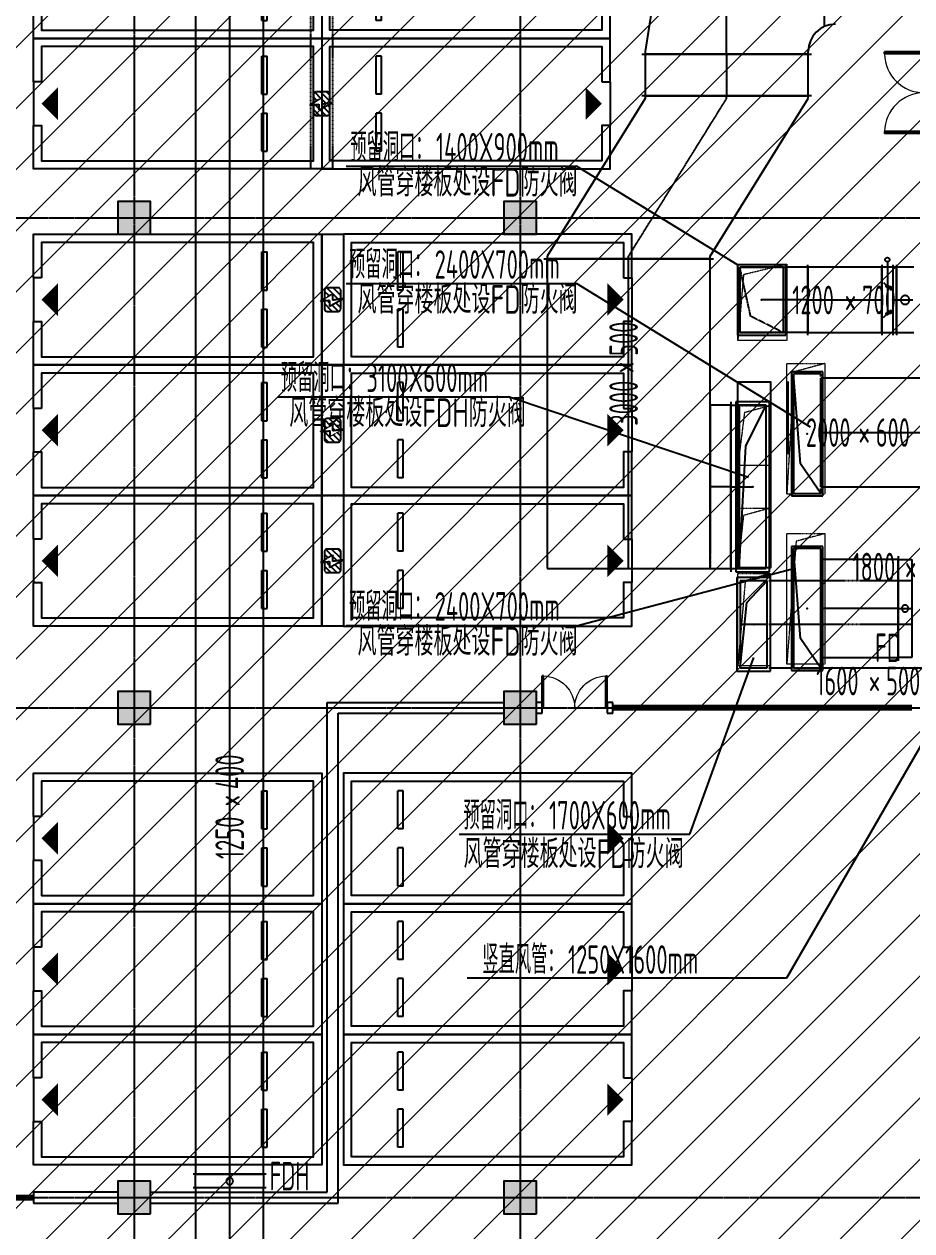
# Model space of a CAD drawing. Extents: x -20827274 to 1300756471, y -549375 to 3431892.
# Drawn here: x -84129 to -67810, y -220871 to -198699 of the extents above; entities that cross this region are included whole.
import ezdxf

# ---------------------------------------------------------------- set-up
doc = ezdxf.new("R2010")
doc.units = 0
doc.header["$LTSCALE"] = 10
for name, pattern in [('CENTER2', [1.125, 0.75, -0.125, 0.125, -0.125]), ('DASH', [0.35, 0.25, -0.1]), ('暖附图底图$0$DASH', [0.35, 0.25, -0.1]), ('暖附图底图$0$DOTE', [2.42, 2, -0.2, 0.02, -0.2])]:
    doc.linetypes.add(name, pattern=pattern)
for name, color, linetype in [('1-zs', 3, 'Continuous'), ('1-暖通标注', 4, 'Continuous'), ('1-标注暖通', 4, 'Continuous'), ('DUCT-回风标注', 3, 'Continuous'), ('DUCT-排烟中心线', 5, 'CENTER2'), ('DUCT-排烟标注', 3, 'Continuous'), ('DUCT-排烟法兰', 4, 'Continuous'), ('DUCT-排烟管', 2, 'Continuous'), ('DUCT-排烟管立管', 2, 'Continuous'), ('DUCT-排烟管端线', 4, 'Continuous'), ('DUCT-排烟阀门', 7, 'Continuous'), ('DUCT-排风中心线', 5, 'CENTER2'), ('DUCT-排风标注', 3, 'Continuous'), ('DUCT-排风法兰', 2, 'Continuous'), ('DUCT-排风管', 31, 'Continuous'), ('DUCT-排风管立管', 31, 'Continuous'), ('DUCT-排风管端线', 2, 'Continuous'), ('DUCT-新风标注', 3, 'Continuous'), ('DUCT-送风中心线', 5, 'CENTER2'), ('DUCT-送风标注', 3, 'Continuous'), ('DUCT-送风管', 4, 'Continuous'), ('H-DUCT-回风中心线', 5, 'CENTER2'), ('H-DUCT-回风法兰', 2, 'Continuous'), ('H-DUCT-回风管', 6, 'Continuous'), ('H-DUCT-回风管立管', 6, 'Continuous'), ('H-DUCT-回风管端线', 2, 'Continuous'), ('H-DUCT-回风阀门', 7, 'Continuous'), ('H-DUCT-新风中心线', 5, 'CENTER2'), ('H-DUCT-新风法兰', 2, 'Continuous'), ('H-DUCT-新风电动阀门', 7, 'Continuous'), ('H-DUCT-新风管', 3, 'Continuous'), ('H-DUCT-新风管端线', 2, 'Continuous'), ('H-DUCT-新风阀门', 7, 'Continuous'), ('H-DUCT-送风管立管', 4, 'Continuous'), ('H-DUCT-送风管端线', 2, 'Continuous'), ('Hvac-Hide', 8, 'DASH'), ('PUB_HATCH', 8, 'Continuous'), ('暖附图底图$0$00-停车位', 8, 'Continuous'), ('暖附图底图$0$1-标注暖通', 8, 'Continuous'), ('暖附图底图$0$A-COLUMN', 8, 'Continuous'), ('暖附图底图$0$A-PUB_HATCH', 8, 'Continuous'), ('暖附图底图$0$A-WALL', 8, 'Continuous'), ('暖附图底图$0$car', 8, 'Continuous'), ('暖附图底图$0$DOOR_FIRE', 8, 'Continuous'), ('暖附图底图$0$DOTE', 8, 'Continuous')]:
    doc.layers.add(name, color=color, linetype=linetype)
doc.layers.add('F-非人防区', color=105, linetype='Continuous', lineweight=15)
doc.layers.add('暖附图底图$0$HOLE', color=8, linetype='Continuous', lineweight=15)
doc.styles.add('8B2_02', font='tssdeng.shx', dxfattribs={"width": 0.6, "bigfont": 'TSSDCHN.shx'})

# ---------------------------------------------------------------- blocks, each defined once
blk = doc.blocks.new('暖附图底图$0$车位2400x5300')
at = {"layer": '暖附图底图$0$00-停车位', "color": 251}
for p, q in [((-875, -1000), (-175, -1000)), ((-875, -1100), (-875, -1000)), ((-875, -1100), (-175, -1100)), ((-175, -1100), (-175, -1000)), ((175, -1000), (875, -1000)), ((175, -1100), (175, -1000)), ((175, -1100), (875, -1100)), ((875, -1100), (875, -1000)), ((400, -5300), (-400, -5300))]:
    blk.add_line(p, q, dxfattribs=at)
blk.add_lwpolyline([(400, -5150), (400, -5300), (1200, -5300), (1200, 0), (-1200, 0), (-1200, -5300), (-400, -5300), (-400, -5150), (-1050, -5150), (-1050, -150), (1050, -150), (1050, -5150), (400, -5150)], dxfattribs=at)
blk.add_lwpolyline([(0, -5150, 0, 600, 0), (0, -4850, 600, 600, 0)], format="xyseb", dxfattribs=at)
blk = doc.blocks.new('暖附图底图$0$A$C2EF10B80')
at = {"layer": '暖附图底图$0$A-PUB_HATCH'}
h = blk.add_hatch(dxfattribs=at)
h.set_pattern_fill('ANSI31', color=256, scale=50, angle=-16.4434)
h.set_pattern_definition([(45, (6188.46, 7099.97), (-56.1266, 56.1266), [])])
h.paths.add_polyline_path([(-983, -100, 0.414214), (-1033, -50), (-1184, -50), (-1091, -207), (-1210, -207), (-1204, -250), (-983, -250)])
h.paths.add_polyline_path([(-983, -250), (-1204, -250), (-1190, -350), (-1033, -350, 0.414213), (-983, -300)])
h.paths.add_polyline_path([(-1262, -250), (-1417, -250), (-1417, -300, 0.414215), (-1367, -350), (-1207, -350)])
h.paths.add_polyline_path([(-1221, -50), (-1367, -50, 0.414214), (-1417, -100), (-1417, -250), (-1262, -250), (-1320, -146), (-1212, -146)])
at = {"layer": '暖附图底图$0$car', "linetype": '暖附图底图$0$DASH', "ltscale": 0.5}
blk.add_line((-1367, -350), (-1033, -350), dxfattribs=at)
at = {"layer": '暖附图底图$0$car', "linetype": '暖附图底图$0$DASH'}
blk.add_lwpolyline([(-2400, 0), (0, 0), (0, -400), (-2400, -400)], close=True, dxfattribs=at)
at = {"layer": '暖附图底图$0$car', "linetype": '暖附图底图$0$DASH', "ltscale": 0.5}
blk.add_lwpolyline([(-1320, -146), (-1185, -390), (-1210, -207), (-1091, -207), (-1227, 23), (-1212, -146)], close=True, dxfattribs=at)
for points in [[(-1367, -50, 0.414214), (-1417, -100), (-1417, -300)], [(-1033, -350, 0.414214), (-983, -300), (-983, -100, 0.414214), (-1033, -50), (-1367, -50)]]:
    blk.add_lwpolyline(points, format="xyb", dxfattribs=at)
at = {"layer": '暖附图底图$0$car', "linetype": '暖附图底图$0$DASH'}
blk.add_arc((-1367, -300), 50, 180, 270, dxfattribs=at)
blk = doc.blocks.new('暖附图底图$0$A$C77CA03F4')
at = {"rotation": 16.44344089606073}
for p in [(6792, 2422), (4490, 1742), (2189, 1063)]:
    blk.add_blockref('暖附图底图$0$A$C2EF10B80', p, dxfattribs=at)
blk = doc.blocks.new('_FZH')
blk.add_lwpolyline([(-0.5, -0.5), (0.5, -0.5), (0.5, 0.5), (-0.5, 0.5)], close=True)
at = {"layer": 'PUB_HATCH'}
blk.add_solid([(-0.5, -0.5), (0.5, -0.5), (-0.5, 0.5), (0.5, 0.5)], dxfattribs=at)
blk = doc.blocks.new('暖附图底图$0$$DorLib2D$00000002')
for p, q in [((-0.5, 0), (-0.5, 0.4875)), ((-0.475, 0.4875), (-0.5, 0.4875)), ((-0.475, 0), (-0.475, 0.4875)), ((0.475, 0), (0.475, 0.4875)), ((0.475, 0.4875), (0.5, 0.4875)), ((0.5, 0), (0.5, 0.4875)), ((-0.5, 0), (-0.475, 0)), ((0.5, 0), (0.475, 0))]:
    blk.add_line(p, q)
at = {"lineweight": 13}
for centre, start, end in [((-0.4875, 0), 0, 88.53072), ((0.4875, 0), 91.46928, 180)]:
    blk.add_arc(centre, 0.4875, start, end, dxfattribs=at)
blk = doc.blocks.new('暖附图底图$0$$DorLib2D$00000213')
at = {"color": 0, "linetype": '暖附图底图$0$DASH', "const_width": 0.02}
blk.add_lwpolyline([(0.5, 0), (-0.5, 0)], dxfattribs=at)
blk = doc.blocks.new('暖附图底图$0$AFSFCS')
at = {"layer": '暖附图底图$0$A-WALL'}
for p, q in [((-78558.6, -220160.4), (-78558.6, -211160.4)), ((-78558.6, -211160.4), (-75308.6, -211160.4)), ((-74608.6, -211160.4), (-74708.6, -211160.4)), ((-74608.6, -211360.4), (-74608.6, -211160.4)), ((-73308.6, -211160.4), (-73408.6, -211160.4)), ((-73408.6, -211160.4), (-73408.6, -211360.4)), ((-73308.6, -211360.4), (-73308.6, -211160.4)), ((-78358.6, -220360.4), (-78358.6, -211360.4)), ((-78358.6, -211360.4), (-75308.6, -211360.4)), ((-74708.6, -211360.4), (-74608.6, -211360.4)), ((-73408.6, -211360.4), (-73308.6, -211360.4)), ((-82408.6, -220160.4), (-83958.6, -220160.4)), ((-83958.6, -220160.4), (-83958.6, -220360.4)), ((-81808.6, -220160.4), (-78558.6, -220160.4)), ((-83958.6, -220360.4), (-82408.6, -220360.4)), ((-81808.6, -220360.4), (-78358.6, -220360.4))]:
    blk.add_line(p, q, dxfattribs=at)
at = {"layer": '暖附图底图$0$DOTE', "color": 127, "linetype": '暖附图底图$0$DOTE', "ltscale": 1.5}
for p, q in [((-82108.6, -155629.3), (-82108.6, -385768.2)), ((-75008.6, -155629.3), (-75008.6, -385768.2))]:
    blk.add_line(p, q, dxfattribs=at)
at = {"layer": '暖附图底图$0$DOTE', "color": 16, "linetype": '暖附图底图$0$DOTE', "ltscale": 1.5}
for p, q in [((-113117.3, -202260.4), (10791.4, -202260.4)), ((-113117.3, -211260.4), (10791.4, -211260.4)), ((-113117.3, -220260.4), (10791.4, -220260.4))]:
    blk.add_line(p, q, dxfattribs=at)
at = {"layer": '暖附图底图$0$HOLE', "linetype": '暖附图底图$0$DASH'}
for points in [[(-71008.6, -204510.4), (-71008.6, -203110.4), (-70108.6, -203110.4), (-70108.6, -204510.4)], [(-70108.6, -207335.4), (-70108.6, -204935.4), (-69408.6, -204935.4), (-69408.6, -207335.4)], [(-71008.6, -205710.4), (-70408.6, -205710.4), (-70408.6, -206810.4), (-71008.6, -206810.4)], [(-71008.6, -207590.4), (-70408.6, -207590.4), (-70408.6, -208690.4), (-71008.6, -208690.4)], [(-70108.6, -210460.4), (-70108.6, -208060.4), (-69408.6, -208060.4), (-69408.6, -210460.4)], [(-71008.6, -208790.4), (-70408.6, -208790.4), (-70408.6, -210490.4), (-71008.6, -210490.4)]]:
    blk.add_lwpolyline(points, close=True, dxfattribs=at)
for points in [[(-70108.6, -203110.4), (-70904.7, -203303.2), (-71008.6, -204510.4)], [(-69408.6, -204935.4), (-69975, -205087.6), (-70108.6, -207335.4)], [(-70408.6, -205710.4), (-70887.2, -205836.3), (-71008.6, -206810.4)], [(-70408.6, -207590.4), (-70905.6, -207727.1), (-71008.6, -208690.4)], [(-69408.6, -208060.4), (-69937.5, -208200.7), (-70108.6, -210460.4)], [(-70408.6, -208790.4), (-70872.8, -208927), (-71008.6, -210490.4)]]:
    blk.add_lwpolyline(points, dxfattribs=at)
at = {"rotation": 73.55655642770577}
for p in [(-78458.6, -201360.4), (-78258.6, -209760.4)]:
    blk.add_blockref('暖附图底图$0$A$C77CA03F4', p, dxfattribs=at)
at = {"layer": '暖附图底图$0$00-停车位', "xscale": -1, "rotation": 269.9999999717713}
for p in [(-78658.6, -197760.4), (-78658.6, -200160.4), (-78658.6, -203760.4), (-78658.6, -206160.4), (-78658.6, -208560.4), (-78658.6, -213660.4), (-78658.6, -216060.4), (-78658.6, -218460.4)]:
    blk.add_blockref('暖附图底图$0$车位2400x5300', p, dxfattribs=at)
at = {"layer": '暖附图底图$0$00-停车位'}
for p, rotation in [((-78658.6, -197760.4), 90.00000002822868), ((-78658.6, -200160.4), 90.00000002822868), ((-78258.6, -203760.4), 90.00000002822868), ((-78258.6, -206160.4), 90.00000002822868), ((-78258.6, -208560.4), 90.00000002822868), ((-78258.6, -213660.4), 90.00000000000378), ((-78258.6, -216060.4), 90), ((-78258.6, -218460.4), 90)]:
    blk.add_blockref('暖附图底图$0$车位2400x5300', p, dxfattribs=dict(at, rotation=rotation))
at = {"layer": '暖附图底图$0$A-COLUMN', "xscale": 600, "yscale": 600, "zscale": 600, "rotation": 90}
for p in [(-82108.6, -202260.4), (-75008.6, -202260.4), (-82108.6, -211260.4), (-75008.6, -211260.4), (-82108.6, -220260.4), (-75008.6, -220260.4)]:
    blk.add_blockref('_FZH', p, dxfattribs=at)
at = {"layer": '暖附图底图$0$DOOR_FIRE', "xscale": -1500, "yscale": -1500, "zscale": 200, "rotation": 270}
blk.add_blockref('暖附图底图$0$$DorLib2D$00000002', (-67583.6, -199960.4), dxfattribs=at)
at = {"layer": '暖附图底图$0$DOOR_FIRE', "zscale": 200}
for name, p, xscale, yscale in [('暖附图底图$0$$DorLib2D$00000002', (-74008.6, -211260.4), -1200, 1200), ('暖附图底图$0$$DorLib2D$00000213', (-70558.6, -211260.4), -5500, -5500), ('暖附图底图$0$$DorLib2D$00000213', (-86708.6, -220260.4), -5500, -5500)]:
    blk.add_blockref(name, p, dxfattribs=dict(at, xscale=xscale, yscale=yscale))
blk = doc.blocks.new('暖附图底图')
at = {"layer": '暖附图底图$0$1-标注暖通', "linetype": '暖附图底图$0$DASH'}
blk.add_blockref('暖附图底图$0$AFSFCS', (500000, 0), dxfattribs=at)

msp = doc.modelspace()

# ---------------------------------------------------------------- hatches: boundary and pattern name
at = {"layer": 'F-非人防区'}
h = msp.add_hatch(dxfattribs=at)
h.set_pattern_fill('ANSI31', color=8, scale=500)
h.set_pattern_definition([(45, (-67108.6, 126739.6), (-561.266, 561.266), [])])
edge = h.paths.add_edge_path()
edge.add_line((26041.4, -160910.4), (26041.4, -174910.4))
edge.add_line((26041.4, -174910.4), (44466.4, -174910.4))
edge.add_line((44466.4, -174910.4), (44466.4, -230535.4))
edge.add_line((44466.4, -230535.4), (29591.4, -230535.4))
edge.add_line((29591.4, -230535.4), (29591.4, -228585.4))
edge.add_line((29591.4, -228585.4), (32466.4, -228585.4))
edge.add_line((32466.4, -228585.4), (32466.4, -223185.4))
edge.add_line((32466.4, -223185.4), (6116.4, -223185.4))
edge.add_line((6116.4, -223185.4), (6116.4, -236210.4))
edge.add_line((6116.4, -236210.4), (5916.4, -236210.4))
edge.add_line((5916.4, -236210.4), (5921.1, -289912.2))
edge.add_line((5921.1, -289912.2), (35191.4, -289912.2))
edge.add_line((35191.4, -289912.2), (35191.4, -296310.4))
edge.add_line((35191.4, -296310.4), (35041.4, -296310.4))
edge.add_line((35041.4, -296310.4), (35041.4, -296910.4))
edge.add_line((35041.4, -296910.4), (35641.4, -296910.4))
edge.add_line((35641.4, -296910.4), (44736.4, -305099.6))
edge.add_line((44736.4, -305099.6), (22456.5, -329844))
edge.add_line((22456.5, -329844), (22456.5, -340006.4))
edge.add_line((22456.5, -340006.4), (-13248.1, -379660.4))
edge.add_line((-13248.1, -379660.4), (-90108.6, -379660.4))
edge.add_line((-90108.6, -379660.4), (-90108.6, -373660.4))
edge.add_line((-90108.6, -373660.4), (-91358.6, -373660.4))
edge.add_arc((-91358.6, -361660.4), 12000, 180, 270, ccw=False)
edge.add_line((-103358.6, -361660.4), (-103358.6, -333450.4))
edge.add_line((-103358.6, -333450.4), (-95358.6, -333436.6))
edge.add_line((-95358.6, -333436.6), (-95358.6, -160610.4))
edge.add_line((-95358.6, -160610.4), (-86333.4, -160610.4))
edge.add_line((-86333.4, -160610.4), (-86333.6, -149790))
edge.add_line((-86333.6, -149790), (-73433.4, -149790))
edge.add_line((-73433.4, -149790), (-73433.4, -160610.4))
edge.add_line((-73433.4, -160610.4), (26041.4, -160910.4))

# ---------------------------------------------------------------- linework, layer by layer
at = {"layer": '1-暖通标注', "color": 2}
for p, q in [((-66822.5, -210528, 2000), (-70112.9, -216227.2, 2000)), ((-70112.9, -216227.2, 2000), (-75985.2, -216227.2, 2000))]:
    msp.add_line(p, q, dxfattribs=at)
at = {"layer": '1-暖通标注', "color": 1}
msp.add_lwpolyline([(-71008.6, -205272.2), (-70408.6, -205272.2), (-70408.6, -208690.4), (-71008.6, -208690.4)], close=True, dxfattribs=at)
at = {"layer": '1-标注暖通'}
for p, q in [((-78210.7, -201310.3), (-73973.4, -201310.3)), ((-71017.5, -203122.5, 5350.2), (-73973.4, -201310.3)), ((-78210.7, -203464), (-73973.4, -203464)), ((-69671.9, -206101.7, 4410), (-73973.4, -203464)), ((-79465, -205544.8), (-75227.7, -205544.8)), ((-70813.9, -207029.1, 500), (-75227.7, -205544.8)), ((-69983.6, -208704.9, 3000), (-73973.4, -209760.4)), ((-78210.7, -209746.2), (-73973.4, -209746.2)), ((-71893.9, -213584), (-70717.4, -210339.2, 6000)), ((-76131.2, -213584), (-71893.9, -213584))]:
    msp.add_line(p, q, dxfattribs=at)
at = {"layer": 'DUCT-排烟中心线'}
for p, q in [((-80351.1, -193240.2), (-80351.1, -219832)), ((-71214.8, -199249.2), (-71214.8, -198199.2)), ((-71214.8, -199249.4), (-71214.8, -200013.7)), ((-73017.2, -202963.9), (-71214.8, -200063.9)), ((-71214.8, -200063.9), (-71214.8, -200013.9)), ((-73017.2, -203013.9), (-73017.2, -202963.9)), ((-73017.2, -208701.2), (-73017.2, -203014.1)), ((-71136.3, -207201.2), (-71517.2, -207201.2)), ((-71136.3, -207201.2), (-71046.1, -207201.2)), ((-80351.1, -220082.4), (-80351.1, -233100.7))]:
    msp.add_line(p, q, dxfattribs=at)
at = {"layer": 'DUCT-排烟法兰'}
for p, q in [((-69414.7, -198744.2), (-69414.7, -197654.2)), ((-72774.8, -199249.3), (-69654.8, -199249.3)), ((-69654.8, -200013.8), (-72774.8, -200013.8)), ((-74577.2, -203014), (-71457.2, -203014)), ((-70087.3, -205262.3), (-70087.3, -206602.3)), ((-71136.4, -205641.2), (-71136.4, -208761.2)), ((-70426.1, -205641.2), (-71046.1, -205641.2)), ((-71046.1, -205641.2), (-71046.1, -208761.2)), ((-70426.1, -208761.2), (-70426.1, -205641.2)), ((-71046.1, -208761.2), (-70426.1, -208761.2)), ((-79681.1, -219832.1), (-81021.1, -219832.1)), ((-79681.1, -220082.3), (-81021.1, -220082.3))]:
    msp.add_line(p, q, dxfattribs=at)
at = {"layer": 'DUCT-排烟法兰', "color": 18, "true_color": 0x000000}
for p in [(-71214.8, -199249.2, 500), (-71214.8, -199249.4, 500), (-71214.8, -200013.7, 500), (-71214.8, -200013.9, 500), (-73017.2, -203013.9, 500), (-73017.2, -203014.1, 500), (-70087.4, -205932.3, 500), (-70087.2, -205932.3, 500), (-71136.5, -207201.2, -400.1), (-71136.3, -207201.2, -400.1), (-70736.1, -207201.2, 0.1), (-70736.1, -207201.2, 0.3), (-80351.1, -219832, 500), (-80351.1, -219832.2, 500), (-80351.1, -220082.2, 500), (-80351.1, -220082.4, 500)]:
    msp.add_point(p, dxfattribs=at)
at = {"layer": 'DUCT-排烟管'}
for p, q in [((-80976.1, -193240.2), (-80976.1, -219832)), ((-79726.1, -219832), (-79726.1, -193240.2)), ((-72464.8, -197599.2), (-72714.8, -199199.2)), ((-72714.8, -199199.2), (-72714.8, -199249.2)), ((-72714.8, -199249.4), (-72714.8, -200013.7)), ((-69714.8, -199249.4), (-72714.8, -199249.4)), ((-69714.8, -199249.2), (-69714.8, -199199.2)), ((-69714.8, -200013.7), (-69714.8, -199249.4)), ((-72714.8, -200063.9), (-74517.2, -202963.9)), ((-72714.8, -200013.7), (-69714.8, -200013.7)), ((-72714.8, -200013.9), (-72714.8, -200063.9)), ((-71517.2, -202963.9), (-69714.8, -200063.9)), ((-69714.8, -200063.9), (-69714.8, -200013.9)), ((-74517.2, -202963.9), (-74517.2, -203013.9)), ((-71517.2, -203014.1), (-74517.2, -203014.1)), ((-74517.2, -203014.1), (-74517.2, -208701.2)), ((-71517.2, -203013.9), (-71517.2, -202963.9)), ((-71517.2, -208701.2), (-71517.2, -203014.1)), ((-71136.3, -205701.2), (-71517.2, -205701.2)), ((-71136.3, -205701.2), (-71046.1, -205701.2)), ((-71136.3, -208701.2), (-71136.3, -205701.2)), ((-74517.2, -208701.2), (-71517.2, -208701.2)), ((-71517.2, -208701.2), (-71136.3, -208701.2)), ((-71136.3, -208701.2), (-71046.1, -208701.2)), ((-80976.1, -219832), (-79726.1, -219832)), ((-80976.1, -220082.2), (-80976.1, -219832.2)), ((-79726.1, -219832.2), (-79726.1, -220082.2)), ((-80976.1, -220082.4), (-80976.1, -233100.7)), ((-79726.1, -220082.4), (-80976.1, -220082.4)), ((-79726.1, -233100.7), (-79726.1, -220082.4))]:
    msp.add_line(p, q, dxfattribs=at)
msp.add_arc((-69214.8, -199199.2), 500, 90, 180, dxfattribs=at)
at = {"layer": 'DUCT-排烟管', "color": 18, "true_color": 0x000000}
for p in [(-71214.8, -199249.2, 500), (-71214.8, -200013.9, 500), (-73017.2, -203013.9, 500), (-71136.3, -207201.2, -400.1), (-70736.1, -207201.2, 0.1)]:
    msp.add_point(p, dxfattribs=at)
at = {"layer": 'DUCT-排烟管立管'}
for p, q in [((-70486.1, -205701.2), (-70986.1, -205701.2)), ((-70986.1, -205701.2), (-70986.1, -208701.2)), ((-70486.1, -208701.2), (-70486.1, -205701.2)), ((-70986.1, -208701.2), (-70486.1, -208701.2))]:
    msp.add_line(p, q, dxfattribs=at)
at = {"layer": 'DUCT-排烟管端线'}
for p, q in [((-72714.8, -199249.2), (-69714.8, -199249.2)), ((-69714.8, -200013.9), (-72714.8, -200013.9)), ((-74517.2, -203013.9), (-71517.2, -203013.9)), ((-71136.3, -208701.2), (-71136.3, -205701.2)), ((-70861.1, -206451.2), (-70486.1, -205701.2)), ((-70986.1, -208701.2), (-70861.1, -206451.2)), ((-79726.1, -219832.2), (-80976.1, -219832.2)), ((-79726.1, -220082.2), (-80976.1, -220082.2))]:
    msp.add_line(p, q, dxfattribs=at)
at = {"layer": 'DUCT-排烟阀门'}
for p, q in [((-80412, -219943.3), (-80413.2, -219950.2)), ((-80410.1, -219936.5), (-80412, -219943.3)), ((-80407.4, -219930.1), (-80410.1, -219936.5)), ((-80404, -219923.9), (-80407.4, -219930.1)), ((-80400, -219918.2), (-80404, -219923.9)), ((-80395.3, -219913), (-80400, -219918.2)), ((-80390.1, -219908.3), (-80395.3, -219913)), ((-80384.3, -219904.2), (-80390.1, -219908.3)), ((-80378.2, -219900.9), (-80384.3, -219904.2)), ((-80371.7, -219898.2), (-80378.2, -219900.9)), ((-80365, -219896.2), (-80371.7, -219898.2)), ((-80358.1, -219895.1), (-80365, -219896.2)), ((-80351.1, -219894.7), (-80358.1, -219895.1)), ((-80351.1, -219847.8), (-80351.1, -220066.5)), ((-80344.1, -219895.1), (-80351.1, -219894.7)), ((-80337.2, -219896.2), (-80344.1, -219895.1)), ((-80330.4, -219898.2), (-80337.2, -219896.2)), ((-80324, -219900.9), (-80330.4, -219898.2)), ((-80317.8, -219904.2), (-80324, -219900.9)), ((-80312.1, -219908.3), (-80317.8, -219904.2)), ((-80306.9, -219913), (-80312.1, -219908.3)), ((-80302.2, -219918.2), (-80306.9, -219913)), ((-80298.2, -219923.9), (-80302.2, -219918.2)), ((-80294.8, -219930.1), (-80298.2, -219923.9)), ((-80292.1, -219936.5), (-80294.8, -219930.1)), ((-80290.2, -219943.3), (-80292.1, -219936.5)), ((-80289, -219950.2), (-80290.2, -219943.3)), ((-80413.2, -219950.2), (-80413.6, -219957.2)), ((-80413.6, -219957.2), (-80413.2, -219964.2)), ((-80413.2, -219964.2), (-80412, -219971.1)), ((-80412, -219971.1), (-80410.1, -219977.8)), ((-80410.1, -219977.8), (-80407.4, -219984.3)), ((-80407.4, -219984.3), (-80404, -219990.4)), ((-80404, -219990.4), (-80400, -219996.1)), ((-80400, -219996.1), (-80395.3, -220001.4)), ((-80395.3, -220001.4), (-80390.1, -220006)), ((-80390.1, -220006), (-80384.3, -220010.1)), ((-80384.3, -220010.1), (-80378.2, -220013.5)), ((-80378.2, -220013.5), (-80371.7, -220016.2)), ((-80371.7, -220016.2), (-80365, -220018.1)), ((-80365, -220018.1), (-80358.1, -220019.3)), ((-80358.1, -220019.3), (-80351.1, -220019.7)), ((-80351.1, -220019.7), (-80344.1, -220019.3)), ((-80344.1, -220019.3), (-80337.2, -220018.1)), ((-80337.2, -220018.1), (-80330.4, -220016.2)), ((-80330.4, -220016.2), (-80324, -220013.5)), ((-80324, -220013.5), (-80317.8, -220010.1)), ((-80317.8, -220010.1), (-80312.1, -220006)), ((-80312.1, -220006), (-80306.9, -220001.4)), ((-80306.9, -220001.4), (-80302.2, -219996.1)), ((-80302.2, -219996.1), (-80298.2, -219990.4)), ((-80298.2, -219990.4), (-80294.8, -219984.3)), ((-80294.8, -219984.3), (-80292.1, -219977.8)), ((-80292.1, -219977.8), (-80290.2, -219971.1)), ((-80290.2, -219971.1), (-80289, -219964.2)), ((-80288.6, -219957.2), (-80289, -219950.2)), ((-80289, -219964.2), (-80288.6, -219957.2))]:
    msp.add_line(p, q, dxfattribs=at)
at = {"layer": 'DUCT-排风中心线'}
msp.add_line((-70013.6, -209728), (-70437.4, -209728), dxfattribs=at)
at = {"layer": 'DUCT-排风法兰'}
for p, q in [((-71027.4, -208868), (-71027.4, -210588)), ((-70407.4, -208868), (-71027.4, -208868)), ((-70407.4, -208928), (-70407.4, -208868)), ((-71027.4, -210588), (-70407.4, -210588)), ((-70407.4, -210588), (-70407.4, -210528))]:
    msp.add_line(p, q, dxfattribs=at)
at = {"layer": 'DUCT-排风法兰', "color": 18, "true_color": 0x000000}
for p in [(-70717.4, -209728, -0.1), (-70717.4, -209728, 0.1)]:
    msp.add_point(p, dxfattribs=at)
at = {"layer": 'DUCT-排风管'}
for p, q in [((-70013.6, -208928), (-70437.4, -208928)), ((-70437.4, -210528), (-70013.6, -210528)), ((-69453.6, -210528), (-67513.4, -210528))]:
    msp.add_line(p, q, dxfattribs=at)
at = {"layer": 'DUCT-排风管立管'}
for p, q in [((-70467.4, -208928), (-70967.4, -208928)), ((-70967.4, -208928), (-70967.4, -210528)), ((-70467.4, -210528), (-70467.4, -208928)), ((-70967.4, -210528), (-70467.4, -210528))]:
    msp.add_line(p, q, dxfattribs=at)
at = {"layer": 'DUCT-排风管端线'}
for p, q in [((-70842.4, -209328), (-70467.4, -208928)), ((-70967.4, -210528), (-70842.4, -209328))]:
    msp.add_line(p, q, dxfattribs=at)
at = {"layer": 'DUCT-送风中心线'}
msp.add_line((-69483.6, -206203.4), (-67428.5, -206203.4), dxfattribs=at)
at = {"layer": 'DUCT-送风管'}
for p, q in [((-67428.5, -205203.4), (-69483.6, -205203.4)), ((-69483.6, -205203.4), (-69483.6, -207203.4)), ((-69483.6, -207203.4), (-67428.5, -207203.4))]:
    msp.add_line(p, q, dxfattribs=at)
at = {"layer": 'H-DUCT-回风中心线'}
msp.add_line((-68060, -209435.4), (-69483.6, -209435.4), dxfattribs=at)
at = {"layer": 'H-DUCT-回风法兰'}
for p, q in [((-69443.6, -205085.9), (-70023.6, -205085.9)), ((-70023.6, -205085.9), (-70023.6, -207365.9)), ((-69443.6, -205203.4), (-69443.6, -205085.9)), ((-69443.6, -207365.9), (-69443.6, -207203.4)), ((-70023.6, -207365.9), (-69443.6, -207365.9)), ((-69443.6, -208295.4), (-70023.6, -208295.4)), ((-70023.6, -208295.4), (-70023.6, -208928)), ((-69443.6, -208535.4), (-69443.6, -208295.4)), ((-68059.9, -208475.4), (-68059.9, -210395.4)), ((-70023.6, -210528), (-70023.6, -210575.4)), ((-70023.6, -210575.4), (-69443.6, -210575.4)), ((-69443.6, -210575.4), (-69443.6, -210528))]:
    msp.add_line(p, q, dxfattribs=at)
at = {"layer": 'H-DUCT-回风法兰', "color": 18, "true_color": 0x000000}
for p in [(-69733.6, -206225.9, -0.1), (-69733.6, -206225.9, 0.1), (-69733.6, -209435.4, -0.1), (-69733.6, -209435.4, 0.1), (-68060, -209435.4, 2825), (-68059.8, -209435.4, 2825), (-67809.8, -209435.4, 2825)]:
    msp.add_point(p, dxfattribs=at)
at = {"layer": 'H-DUCT-回风管'}
for p, q in [((-68060, -208535.4), (-69483.6, -208535.4)), ((-68060, -210335.4), (-68060, -208535.4)), ((-68059.8, -208535.4), (-67809.8, -208535.4)), ((-69483.6, -210335.4), (-68060, -210335.4)), ((-67809.8, -210335.4), (-68059.8, -210335.4))]:
    msp.add_line(p, q, dxfattribs=at)
at = {"layer": 'H-DUCT-回风管立管'}
for p, q in [((-69483.6, -208335.4), (-69983.6, -208335.4)), ((-69983.6, -208335.4), (-69983.6, -210535.4)), ((-69483.6, -210535.4), (-69483.6, -208335.4)), ((-69983.6, -210535.4), (-69483.6, -210535.4))]:
    msp.add_line(p, q, dxfattribs=at)
at = {"layer": 'H-DUCT-回风管端线'}
for p, q in [((-69858.6, -209985.4), (-69983.6, -208335.4)), ((-68059.8, -208535.4), (-68059.8, -210335.4)), ((-67809.8, -208535.4), (-67809.8, -210335.4)), ((-69483.6, -210535.4), (-69858.6, -209985.4))]:
    msp.add_line(p, q, dxfattribs=at)
at = {"layer": 'H-DUCT-回风阀门'}
for p, q in [((-68044.1, -209435.4), (-67825.4, -209435.4)), ((-67996.9, -209428.4), (-67997.3, -209435.4)), ((-67997.3, -209435.4), (-67996.9, -209442.4)), ((-67995.7, -209421.5), (-67996.9, -209428.4)), ((-67996.9, -209442.4), (-67995.7, -209449.3)), ((-67993.8, -209414.8), (-67995.7, -209421.5)), ((-67995.7, -209449.3), (-67993.8, -209456)), ((-67991.1, -209408.3), (-67993.8, -209414.8)), ((-67993.8, -209456), (-67991.1, -209462.5)), ((-67987.7, -209402.2), (-67991.1, -209408.3)), ((-67991.1, -209462.5), (-67987.7, -209468.7)), ((-67983.6, -209396.4), (-67987.7, -209402.2)), ((-67987.7, -209468.7), (-67983.6, -209474.4)), ((-67979, -209391.2), (-67983.6, -209396.4)), ((-67983.6, -209474.4), (-67979, -209479.6)), ((-67973.7, -209386.5), (-67979, -209391.2)), ((-67979, -209479.6), (-67973.7, -209484.3)), ((-67968, -209382.5), (-67973.7, -209386.5)), ((-67973.7, -209484.3), (-67968, -209488.3)), ((-67961.9, -209379.1), (-67968, -209382.5)), ((-67968, -209488.3), (-67961.9, -209491.7)), ((-67955.4, -209376.4), (-67961.9, -209379.1)), ((-67961.9, -209491.7), (-67955.4, -209494.4)), ((-67948.7, -209374.5), (-67955.4, -209376.4)), ((-67955.4, -209494.4), (-67948.7, -209496.3)), ((-67941.8, -209373.3), (-67948.7, -209374.5)), ((-67948.7, -209496.3), (-67941.8, -209497.5)), ((-67934.8, -209372.9), (-67941.8, -209373.3)), ((-67941.8, -209497.5), (-67934.8, -209497.9)), ((-67927.8, -209373.3), (-67934.8, -209372.9)), ((-67934.8, -209497.9), (-67927.8, -209497.5)), ((-67920.9, -209374.5), (-67927.8, -209373.3)), ((-67927.8, -209497.5), (-67920.9, -209496.3)), ((-67914.1, -209376.4), (-67920.9, -209374.5)), ((-67920.9, -209496.3), (-67914.1, -209494.4)), ((-67907.7, -209379.1), (-67914.1, -209376.4)), ((-67914.1, -209494.4), (-67907.7, -209491.7)), ((-67901.5, -209382.5), (-67907.7, -209379.1)), ((-67907.7, -209491.7), (-67901.5, -209488.3)), ((-67895.8, -209386.5), (-67901.5, -209382.5)), ((-67901.5, -209488.3), (-67895.8, -209484.3)), ((-67890.6, -209391.2), (-67895.8, -209386.5)), ((-67895.8, -209484.3), (-67890.6, -209479.6)), ((-67885.9, -209396.4), (-67890.6, -209391.2)), ((-67890.6, -209479.6), (-67885.9, -209474.4)), ((-67881.8, -209402.2), (-67885.9, -209396.4)), ((-67885.9, -209474.4), (-67881.8, -209468.7)), ((-67878.5, -209408.3), (-67881.8, -209402.2)), ((-67881.8, -209468.7), (-67878.5, -209462.5)), ((-67875.8, -209414.8), (-67878.5, -209408.3)), ((-67878.5, -209462.5), (-67875.8, -209456)), ((-67873.8, -209421.5), (-67875.8, -209414.8)), ((-67875.8, -209456), (-67873.8, -209449.3)), ((-67872.7, -209428.4), (-67873.8, -209421.5)), ((-67873.8, -209449.3), (-67872.7, -209442.4)), ((-67872.3, -209435.4), (-67872.7, -209428.4)), ((-67872.7, -209442.4), (-67872.3, -209435.4))]:
    msp.add_line(p, q, dxfattribs=at)
at = {"layer": 'H-DUCT-新风中心线'}
for p, q in [((-69722.5, -203767.5), (-70127.5, -203767.5)), ((-69722.3, -203767.5), (-68359.7, -203767.5)), ((-68159.3, -203767.5), (-68095, -203767.5))]:
    msp.add_line(p, q, dxfattribs=at)
at = {"layer": 'H-DUCT-新风法兰'}
for p, q in [((-71017.5, -203122.5), (-71017.5, -204412.5)), ((-70127.5, -203122.5), (-71017.5, -203122.5)), ((-70127.5, -204412.5), (-70127.5, -203122.5)), ((-69722.4, -204412.5), (-69722.4, -203122.5)), ((-68359.6, -203122.5), (-68359.6, -204412.5)), ((-68159.4, -203122.5), (-68159.4, -204412.5)), ((-68094.9, -203122.5), (-68094.9, -204412.5)), ((-71017.5, -204412.5), (-70127.5, -204412.5))]:
    msp.add_line(p, q, dxfattribs=at)
at = {"layer": 'H-DUCT-新风法兰', "color": 18, "true_color": 0x000000}
for p in [(-70572.5, -203767.5, 5350), (-70572.5, -203767.5, 5350.2), (-70572.5, -203767.5, 59150), (-70572.5, -203767.5, 59149.8), (-69722.5, -203767.5, 4500), (-69722.3, -203767.5, 4500), (-68359.7, -203767.5, 4500), (-68359.5, -203767.5, 4500), (-68159.5, -203767.5, 4500), (-68159.3, -203767.5, 4500), (-68095, -203767.5, 4500), (-68094.8, -203767.5, 4500)]:
    msp.add_point(p, dxfattribs=at)
at = {"layer": 'H-DUCT-新风电动阀门'}
for p, q in [((-68299.5, -203027.5), (-68299.1, -203021.9)), ((-68299.1, -203033), (-68299.5, -203027.5)), ((-68299.1, -203021.9), (-68297.9, -203016.4)), ((-68297.9, -203038.5), (-68299.1, -203033)), ((-68297.9, -203016.4), (-68296, -203011.2)), ((-68296, -203043.7), (-68297.9, -203038.5)), ((-68296, -203011.2), (-68293.4, -203006.3)), ((-68293.4, -203048.7), (-68296, -203043.7)), ((-68293.4, -203006.3), (-68290.1, -203001.8)), ((-68290.1, -203053.2), (-68293.4, -203048.7)), ((-68290.1, -203001.8), (-68286.2, -202997.7)), ((-68286.2, -203057.2), (-68290.1, -203053.2)), ((-68286.2, -202997.7), (-68281.8, -202994.3)), ((-68281.8, -203060.6), (-68286.2, -203057.2)), ((-68281.8, -202994.3), (-68277, -202991.5)), ((-68277, -203063.4), (-68281.8, -203060.6)), ((-68277, -202991.5), (-68271.8, -202989.4)), ((-68271.8, -203065.5), (-68277, -203063.4)), ((-68271.8, -202989.4), (-68266.4, -202988.1)), ((-68266.4, -203066.9), (-68271.8, -203065.5)), ((-68266.4, -202988.1), (-68260.9, -202987.5)), ((-68260.9, -203067.4), (-68266.4, -203066.9)), ((-68260.9, -202987.5), (-68255.3, -202987.7)), ((-68255.3, -203067.3), (-68260.9, -203067.4)), ((-68259.5, -203067.5), (-68259.5, -203167.5)), ((-68255.3, -202987.7), (-68249.8, -202988.7)), ((-68249.8, -203066.3), (-68255.3, -203067.3)), ((-68249.8, -202988.7), (-68244.5, -202990.4)), ((-68244.5, -203064.6), (-68249.8, -203066.3)), ((-68244.5, -202990.4), (-68239.5, -202992.8)), ((-68239.5, -203062.1), (-68244.5, -203064.6)), ((-68239.5, -202992.8), (-68234.8, -202996)), ((-68234.8, -203059), (-68239.5, -203062.1)), ((-68234.8, -202996), (-68230.7, -202999.7)), ((-68230.7, -203055.3), (-68234.8, -203059)), ((-68230.7, -202999.7), (-68227.1, -203004)), ((-68227.1, -203051), (-68230.7, -203055.3)), ((-68227.1, -203004), (-68224.2, -203008.7)), ((-68224.2, -203046.2), (-68227.1, -203051)), ((-68224.2, -203008.7), (-68221.9, -203013.8)), ((-68221.9, -203041.2), (-68224.2, -203046.2)), ((-68221.9, -203013.8), (-68220.3, -203019.2)), ((-68220.3, -203035.8), (-68221.9, -203041.2)), ((-68220.3, -203019.2), (-68219.6, -203024.7)), ((-68219.6, -203030.3), (-68220.3, -203035.8)), ((-68219.6, -203024.7), (-68219.6, -203030.3)), ((-68159.5, -203167.5), (-68359.5, -203167.5)), ((-68259.5, -203167.5), (-68259.5, -203767.5)), ((-68329.5, -203447.5), (-68189.5, -203587.5)), ((-68281.6, -203517.5), (-68281.3, -203513.4)), ((-68281.3, -203521.5), (-68281.6, -203517.5)), ((-68281.3, -203513.4), (-68280.1, -203509.5)), ((-68280.1, -203525.5), (-68281.3, -203521.5)), ((-68280.1, -203509.5), (-68278.3, -203505.8)), ((-68278.3, -203529.1), (-68280.1, -203525.5)), ((-68278.3, -203505.8), (-68275.8, -203502.5)), ((-68275.8, -203532.4), (-68278.3, -203529.1)), ((-68275.8, -203502.5), (-68272.8, -203499.8)), ((-68272.8, -203535.2), (-68275.8, -203532.4)), ((-68274.5, -203517.5), (-68274.2, -203514.6)), ((-68274.2, -203520.3), (-68274.5, -203517.5)), ((-68274.2, -203514.6), (-68273.4, -203511.9)), ((-68273.4, -203523), (-68274.2, -203520.3)), ((-68273.4, -203511.9), (-68272.1, -203509.4)), ((-68272.1, -203525.6), (-68273.4, -203523)), ((-68272.8, -203499.8), (-68269.3, -203497.6)), ((-68269.3, -203537.3), (-68272.8, -203535.2)), ((-68272.1, -203509.4), (-68270.3, -203507.1)), ((-68270.3, -203527.8), (-68272.1, -203525.6)), ((-68270.3, -203507.1), (-68268.2, -203505.2)), ((-68268.2, -203529.7), (-68270.3, -203527.8)), ((-68270.2, -203517.5), (-68270, -203515.4)), ((-68270, -203519.6), (-68270.2, -203517.5)), ((-68270, -203515.4), (-68269.4, -203513.4)), ((-68269.4, -203521.6), (-68270, -203519.6)), ((-68269.4, -203513.4), (-68268.4, -203511.5)), ((-68268.4, -203523.4), (-68269.4, -203521.6)), ((-68269.3, -203497.6), (-68265.5, -203496.2)), ((-68265.5, -203538.8), (-68269.3, -203537.3)), ((-68268.4, -203511.5), (-68267.1, -203509.9)), ((-68267.1, -203525.1), (-68268.4, -203523.4)), ((-68268.2, -203505.2), (-68265.7, -203503.8)), ((-68265.7, -203531.1), (-68268.2, -203529.7)), ((-68267.1, -203509.9), (-68265.4, -203508.5)), ((-68265.4, -203526.4), (-68267.1, -203525.1)), ((-68265.7, -203503.8), (-68263, -203502.9)), ((-68263, -203532.1), (-68265.7, -203531.1)), ((-68265.5, -203496.2), (-68261.5, -203495.4)), ((-68265.4, -203508.5), (-68263.6, -203507.6)), ((-68263.6, -203527.4), (-68265.4, -203526.4)), ((-68263.6, -203507.6), (-68261.6, -203506.9)), ((-68261.6, -203528), (-68263.6, -203527.4)), ((-68263, -203502.9), (-68260.2, -203502.5)), ((-68260.2, -203532.5), (-68263, -203532.1)), ((-68261.6, -203506.9), (-68259.5, -203506.7)), ((-68259.5, -203528.2), (-68261.6, -203528)), ((-68261.5, -203495.4), (-68257.4, -203495.4)), ((-68260.2, -203502.5), (-68257.3, -203502.6)), ((-68257.3, -203532.3), (-68260.2, -203532.5)), ((-68259.5, -203506.7), (-68257.4, -203506.9)), ((-68259.5, -203517.5), (-68259.5, -204017.5)), ((-68257.4, -203528), (-68259.5, -203528.2)), ((-68257.4, -203495.4), (-68253.4, -203496.2)), ((-68257.4, -203506.9), (-68255.4, -203507.6)), ((-68255.4, -203527.4), (-68257.4, -203528)), ((-68257.3, -203502.6), (-68254.6, -203503.3)), ((-68254.6, -203531.7), (-68257.3, -203532.3)), ((-68255.4, -203507.6), (-68253.5, -203508.5)), ((-68253.5, -203526.4), (-68255.4, -203527.4)), ((-68254.6, -203503.3), (-68252, -203504.5)), ((-68252, -203530.5), (-68254.6, -203531.7)), ((-68253.5, -203508.5), (-68251.9, -203509.9)), ((-68251.9, -203525.1), (-68253.5, -203526.4)), ((-68253.4, -203496.2), (-68249.6, -203497.6)), ((-68249.6, -203537.3), (-68253.4, -203538.8)), ((-68252, -203504.5), (-68249.6, -203506.1)), ((-68249.6, -203528.8), (-68252, -203530.5)), ((-68251.9, -203509.9), (-68250.5, -203511.5)), ((-68250.5, -203523.4), (-68251.9, -203525.1)), ((-68250.5, -203511.5), (-68249.6, -203513.4)), ((-68249.6, -203521.6), (-68250.5, -203523.4)), ((-68249.6, -203497.6), (-68246.1, -203499.8)), ((-68249.6, -203506.1), (-68247.7, -203508.2)), ((-68249.6, -203513.4), (-68248.9, -203515.4)), ((-68248.9, -203519.6), (-68249.6, -203521.6)), ((-68247.7, -203526.7), (-68249.6, -203528.8)), ((-68246.1, -203535.2), (-68249.6, -203537.3)), ((-68248.9, -203515.4), (-68248.7, -203517.5)), ((-68248.7, -203517.5), (-68248.9, -203519.6)), ((-68247.7, -203508.2), (-68246.1, -203510.6)), ((-68246.1, -203524.3), (-68247.7, -203526.7)), ((-68246.1, -203499.8), (-68243.1, -203502.5)), ((-68246.1, -203510.6), (-68245.1, -203513.2)), ((-68245.1, -203521.7), (-68246.1, -203524.3)), ((-68243.1, -203532.4), (-68246.1, -203535.2)), ((-68245.1, -203513.2), (-68244.5, -203516)), ((-68244.5, -203518.9), (-68245.1, -203521.7)), ((-68244.5, -203516), (-68244.5, -203518.9)), ((-68243.1, -203502.5), (-68240.6, -203505.8)), ((-68240.6, -203529.1), (-68243.1, -203532.4)), ((-68240.6, -203505.8), (-68238.8, -203509.5)), ((-68238.8, -203525.5), (-68240.6, -203529.1)), ((-68238.8, -203509.5), (-68237.7, -203513.4)), ((-68237.7, -203521.5), (-68238.8, -203525.5)), ((-68237.7, -203513.4), (-68237.3, -203517.5)), ((-68237.3, -203517.5), (-68237.7, -203521.5)), ((-68261.5, -203539.5), (-68265.5, -203538.8)), ((-68257.4, -203539.5), (-68261.5, -203539.5)), ((-68253.4, -203538.8), (-68257.4, -203539.5)), ((-68329.5, -204087.5), (-68189.5, -203947.5)), ((-68281.6, -204017.5), (-68281.3, -204013.4)), ((-68281.3, -204021.5), (-68281.6, -204017.5)), ((-68281.3, -204013.4), (-68280.1, -204009.5)), ((-68280.1, -204025.5), (-68281.3, -204021.5)), ((-68280.1, -204009.5), (-68278.3, -204005.8)), ((-68278.3, -204029.1), (-68280.1, -204025.5)), ((-68278.3, -204005.8), (-68275.8, -204002.5)), ((-68275.8, -204032.4), (-68278.3, -204029.1)), ((-68275.8, -204002.5), (-68272.8, -203999.8)), ((-68272.8, -204035.2), (-68275.8, -204032.4)), ((-68274.5, -204017.5), (-68274.2, -204014.6)), ((-68274.2, -204020.3), (-68274.5, -204017.5)), ((-68274.2, -204014.6), (-68273.4, -204011.9)), ((-68273.4, -204023), (-68274.2, -204020.3)), ((-68273.4, -204011.9), (-68272.1, -204009.4)), ((-68272.1, -204025.6), (-68273.4, -204023)), ((-68272.8, -203999.8), (-68269.3, -203997.6)), ((-68269.3, -204037.3), (-68272.8, -204035.2)), ((-68272.1, -204009.4), (-68270.3, -204007.1)), ((-68270.3, -204027.8), (-68272.1, -204025.6)), ((-68270.3, -204007.1), (-68268.2, -204005.2)), ((-68268.2, -204029.7), (-68270.3, -204027.8)), ((-68270.2, -204017.5), (-68270, -204015.4)), ((-68270, -204019.6), (-68270.2, -204017.5)), ((-68270, -204015.4), (-68269.4, -204013.4)), ((-68269.4, -204021.6), (-68270, -204019.6)), ((-68269.4, -204013.4), (-68268.4, -204011.5)), ((-68268.4, -204023.4), (-68269.4, -204021.6)), ((-68269.3, -203997.6), (-68265.5, -203996.2)), ((-68265.5, -204038.8), (-68269.3, -204037.3)), ((-68268.4, -204011.5), (-68267.1, -204009.9)), ((-68267.1, -204025.1), (-68268.4, -204023.4)), ((-68268.2, -204005.2), (-68265.7, -204003.8)), ((-68265.7, -204031.1), (-68268.2, -204029.7)), ((-68267.1, -204009.9), (-68265.4, -204008.5)), ((-68265.4, -204026.4), (-68267.1, -204025.1)), ((-68265.7, -204003.8), (-68263, -204002.9)), ((-68263, -204032.1), (-68265.7, -204031.1)), ((-68265.5, -203996.2), (-68261.5, -203995.4)), ((-68261.5, -204039.5), (-68265.5, -204038.8)), ((-68265.4, -204008.5), (-68263.6, -204007.6)), ((-68263.6, -204027.4), (-68265.4, -204026.4)), ((-68263.6, -204007.6), (-68261.6, -204006.9)), ((-68261.6, -204028), (-68263.6, -204027.4)), ((-68263, -204002.9), (-68260.2, -204002.5)), ((-68260.2, -204032.5), (-68263, -204032.1)), ((-68261.6, -204006.9), (-68259.5, -204006.7)), ((-68259.5, -204028.2), (-68261.6, -204028)), ((-68261.5, -203995.4), (-68257.4, -203995.4)), ((-68257.4, -204039.5), (-68261.5, -204039.5)), ((-68260.2, -204002.5), (-68257.3, -204002.6)), ((-68257.3, -204032.3), (-68260.2, -204032.5)), ((-68259.5, -204006.7), (-68257.4, -204006.9)), ((-68257.4, -204028), (-68259.5, -204028.2)), ((-68257.4, -203995.4), (-68253.4, -203996.2)), ((-68257.4, -204006.9), (-68255.4, -204007.6)), ((-68255.4, -204027.4), (-68257.4, -204028)), ((-68253.4, -204038.8), (-68257.4, -204039.5)), ((-68257.3, -204002.6), (-68254.6, -204003.3)), ((-68254.6, -204031.7), (-68257.3, -204032.3)), ((-68255.4, -204007.6), (-68253.5, -204008.5)), ((-68253.5, -204026.4), (-68255.4, -204027.4)), ((-68254.6, -204003.3), (-68252, -204004.5)), ((-68252, -204030.5), (-68254.6, -204031.7)), ((-68253.5, -204008.5), (-68251.9, -204009.9)), ((-68251.9, -204025.1), (-68253.5, -204026.4)), ((-68253.4, -203996.2), (-68249.6, -203997.6)), ((-68249.6, -204037.3), (-68253.4, -204038.8)), ((-68252, -204004.5), (-68249.6, -204006.1)), ((-68249.6, -204028.8), (-68252, -204030.5)), ((-68251.9, -204009.9), (-68250.5, -204011.5)), ((-68250.5, -204023.4), (-68251.9, -204025.1)), ((-68250.5, -204011.5), (-68249.6, -204013.4)), ((-68249.6, -204021.6), (-68250.5, -204023.4)), ((-68249.6, -203997.6), (-68246.1, -203999.8)), ((-68249.6, -204006.1), (-68247.7, -204008.2)), ((-68249.6, -204013.4), (-68248.9, -204015.4)), ((-68248.9, -204019.6), (-68249.6, -204021.6)), ((-68247.7, -204026.7), (-68249.6, -204028.8)), ((-68246.1, -204035.2), (-68249.6, -204037.3)), ((-68248.9, -204015.4), (-68248.7, -204017.5)), ((-68248.7, -204017.5), (-68248.9, -204019.6)), ((-68247.7, -204008.2), (-68246.1, -204010.6)), ((-68246.1, -204024.3), (-68247.7, -204026.7)), ((-68246.1, -203999.8), (-68243.1, -204002.5)), ((-68246.1, -204010.6), (-68245.1, -204013.2)), ((-68245.1, -204021.7), (-68246.1, -204024.3)), ((-68243.1, -204032.4), (-68246.1, -204035.2)), ((-68245.1, -204013.2), (-68244.5, -204016)), ((-68244.5, -204018.9), (-68245.1, -204021.7)), ((-68244.5, -204016), (-68244.5, -204018.9)), ((-68243.1, -204002.5), (-68240.6, -204005.8)), ((-68240.6, -204029.1), (-68243.1, -204032.4)), ((-68240.6, -204005.8), (-68238.8, -204009.5)), ((-68238.8, -204025.5), (-68240.6, -204029.1)), ((-68238.8, -204009.5), (-68237.7, -204013.4)), ((-68237.7, -204021.5), (-68238.8, -204025.5)), ((-68237.7, -204013.4), (-68237.3, -204017.5)), ((-68237.3, -204017.5), (-68237.7, -204021.5)), ((-68359.5, -204367.5), (-68159.5, -204367.5))]:
    msp.add_line(p, q, dxfattribs=at)
at = {"layer": 'H-DUCT-新风管'}
for p, q in [((-69722.5, -203167.5), (-70127.5, -203167.5)), ((-68359.7, -203167.5), (-69722.3, -203167.5)), ((-69722.3, -203167.5), (-69722.3, -204367.5)), ((-68359.7, -204367.5), (-68359.7, -203167.5)), ((-68095, -203167.5), (-68159.3, -203167.5)), ((-68159.3, -203167.5), (-68159.3, -204367.5)), ((-68095, -204367.5), (-68095, -203167.5)), ((-69722.5, -204367.5), (-70127.5, -204367.5)), ((-69722.3, -204367.5), (-68359.7, -204367.5)), ((-68159.3, -204367.5), (-68095, -204367.5))]:
    msp.add_line(p, q, dxfattribs=at)
at = {"layer": 'H-DUCT-新风管', "color": 18, "true_color": 0x000000}
for p in [(-70572.5, -203767.5, 5350), (-69722.5, -203767.5, 4500)]:
    msp.add_point(p, dxfattribs=at)
at = {"layer": 'H-DUCT-新风管端线'}
for p, q in [((-69722.5, -204367.5), (-69722.5, -203167.5)), ((-68359.5, -203167.5), (-68359.5, -204367.5)), ((-68159.5, -203167.5), (-68159.5, -204367.5)), ((-68094.8, -203167.5), (-68094.8, -204367.5))]:
    msp.add_line(p, q, dxfattribs=at)
at = {"layer": 'H-DUCT-新风阀门'}
for p, q in [((-67774.8, -203167.5), (-68094.8, -203167.5)), ((-68013.9, -203755.5), (-68014.7, -203763.5)), ((-68012.3, -203747.7), (-68013.9, -203755.5)), ((-68009.9, -203740.1), (-68012.3, -203747.7)), ((-68006.8, -203732.8), (-68009.9, -203740.1)), ((-68003, -203725.8), (-68006.8, -203732.8)), ((-67998.5, -203719.2), (-68003, -203725.8)), ((-67993.4, -203713.1), (-67998.5, -203719.2)), ((-67987.7, -203707.5), (-67993.4, -203713.1)), ((-67981.5, -203702.5), (-67987.7, -203707.5)), ((-67974.8, -203698.2), (-67981.5, -203702.5)), ((-67967.7, -203694.5), (-67974.8, -203698.2)), ((-67960.2, -203691.6), (-67967.7, -203694.5)), ((-67952.6, -203689.5), (-67960.2, -203691.6)), ((-67944.7, -203688.1), (-67952.6, -203689.5)), ((-67936.8, -203687.5), (-67944.7, -203688.1)), ((-67928.8, -203687.7), (-67936.8, -203687.5)), ((-67920.9, -203688.7), (-67928.8, -203687.7)), ((-67913.1, -203690.5), (-67920.9, -203688.7)), ((-67905.5, -203693), (-67913.1, -203690.5)), ((-67898.3, -203696.3), (-67905.5, -203693)), ((-67891.4, -203700.3), (-67898.3, -203696.3)), ((-67884.9, -203704.9), (-67891.4, -203700.3)), ((-67878.9, -203710.2), (-67884.9, -203704.9)), ((-67873.5, -203716), (-67878.9, -203710.2)), ((-67868.7, -203722.4), (-67873.5, -203716)), ((-67864.5, -203729.2), (-67868.7, -203722.4)), ((-67861.1, -203736.4), (-67864.5, -203729.2)), ((-67858.3, -203743.9), (-67861.1, -203736.4)), ((-67856.4, -203751.6), (-67858.3, -203743.9)), ((-67855.2, -203759.5), (-67856.4, -203751.6)), ((-67854.8, -203767.5), (-67855.2, -203759.5)), ((-68074.8, -203767.5), (-67794.8, -203767.5)), ((-68014.7, -203763.5), (-68014.7, -203771.5)), ((-68014.7, -203771.5), (-68013.9, -203779.4)), ((-68013.9, -203779.4), (-68012.3, -203787.2)), ((-68012.3, -203787.2), (-68009.9, -203794.8)), ((-68009.9, -203794.8), (-68006.8, -203802.2)), ((-68006.8, -203802.2), (-68003, -203809.2)), ((-68003, -203809.2), (-67998.5, -203815.8)), ((-67998.5, -203815.8), (-67993.4, -203821.9)), ((-67993.4, -203821.9), (-67987.7, -203827.5)), ((-67987.7, -203827.5), (-67981.5, -203832.4)), ((-67981.5, -203832.4), (-67974.8, -203836.8)), ((-67974.8, -203836.8), (-67967.7, -203840.4)), ((-67967.7, -203840.4), (-67960.2, -203843.3)), ((-67960.2, -203843.3), (-67952.6, -203845.5)), ((-67952.6, -203845.5), (-67944.7, -203846.8)), ((-67944.7, -203846.8), (-67936.8, -203847.4)), ((-67936.8, -203847.4), (-67928.8, -203847.2)), ((-67928.8, -203847.2), (-67920.9, -203846.3)), ((-67920.9, -203846.3), (-67913.1, -203844.5)), ((-67913.1, -203844.5), (-67905.5, -203841.9)), ((-67905.5, -203841.9), (-67898.3, -203838.7)), ((-67898.3, -203838.7), (-67891.4, -203834.7)), ((-67891.4, -203834.7), (-67884.9, -203830)), ((-67884.9, -203830), (-67878.9, -203824.7)), ((-67878.9, -203824.7), (-67873.5, -203818.9)), ((-67873.5, -203818.9), (-67868.7, -203812.5)), ((-67868.7, -203812.5), (-67864.5, -203805.7)), ((-67864.5, -203805.7), (-67861.1, -203798.5)), ((-67861.1, -203798.5), (-67858.3, -203791.1)), ((-67858.3, -203791.1), (-67856.4, -203783.3)), ((-67856.4, -203783.3), (-67855.2, -203775.4)), ((-67855.2, -203775.4), (-67854.8, -203767.5)), ((-68094.8, -204367.5), (-67774.8, -204367.5))]:
    msp.add_line(p, q, dxfattribs=at)
at = {"layer": 'H-DUCT-送风管立管'}
for p, q in [((-69483.6, -205125.9), (-69983.6, -205125.9)), ((-69983.6, -205125.9), (-69983.6, -207325.9)), ((-69483.6, -205173.4), (-69483.6, -205125.9)), ((-69483.6, -207325.9), (-69483.6, -207233.4)), ((-69983.6, -207325.9), (-69483.6, -207325.9))]:
    msp.add_line(p, q, dxfattribs=at)
at = {"layer": 'H-DUCT-送风管端线'}
for p, q in [((-69858.6, -206775.9), (-69983.6, -205125.9)), ((-69483.6, -207325.9), (-69858.6, -206775.9))]:
    msp.add_line(p, q, dxfattribs=at)
at = {"layer": 'Hvac-Hide'}
for p, q in [((-71017.5, -203122.5), (-71017.5, -204412.5)), ((-70127.5, -203122.5), (-71017.5, -203122.5)), ((-70972.5, -204367.5), (-70972.5, -203167.5)), ((-70972.5, -203167.5), (-70172.5, -203167.5)), ((-70972.5, -204367.5), (-70972.5, -203167.5)), ((-70972.5, -203167.5), (-70172.5, -203167.5)), ((-70172.5, -203167.5), (-70972.5, -203167.5)), ((-70972.5, -203167.5), (-70972.5, -204367.5)), ((-70772.5, -204067.5), (-70972.5, -203167.5)), ((-70172.5, -203167.5), (-70127.5, -203167.5)), ((-70172.5, -204367.5), (-70172.5, -203167.5)), ((-70127.5, -204412.5), (-70127.5, -203122.5)), ((-70172.5, -203767.5), (-70572.5, -203767.5)), ((-70127.5, -203767.5), (-70572.5, -203767.5)), ((-70172.5, -204367.5), (-70772.5, -204067.5)), ((-71017.5, -204412.5), (-70127.5, -204412.5)), ((-70172.5, -204367.5), (-70972.5, -204367.5)), ((-70172.5, -204367.5), (-70972.5, -204367.5)), ((-70972.5, -204367.5), (-70172.5, -204367.5)), ((-70127.5, -204367.5), (-70172.5, -204367.5)), ((-69483.6, -207203.4), (-69483.6, -205203.4)), ((-69443.6, -207203.4), (-69443.6, -205203.4)), ((-71517.2, -205701.2), (-71517.2, -208701.2)), ((-70986.1, -205701.2), (-71046.1, -205701.2)), ((-70486.1, -205701.2), (-70986.1, -205701.2)), ((-70486.1, -208701.2), (-70486.1, -205701.2)), ((-71046.1, -207201.2), (-70736.1, -207201.2)), ((-69483.6, -208535.4), (-69483.6, -210335.4)), ((-69443.6, -210335.4), (-69443.6, -208535.4)), ((-71046.1, -208701.2), (-70986.1, -208701.2)), ((-70986.1, -208701.2), (-70486.1, -208701.2)), ((-70467.4, -208928), (-70967.4, -208928)), ((-70967.4, -208928), (-70967.4, -210528)), ((-70407.4, -210528), (-70407.4, -208928)), ((-70023.6, -208928), (-70023.6, -210528)), ((-69483.6, -208928), (-69983.6, -208928)), ((-68060, -208928), (-69483.6, -208928)), ((-69443.6, -210528), (-69443.6, -208928)), ((-67809.8, -208928), (-68059.8, -208928)), ((-70467.4, -209728), (-70967.4, -209728)), ((-69483.6, -209728), (-69983.6, -209728)), ((-68060, -209728), (-69483.6, -209728)), ((-67809.8, -209728), (-68059.8, -209728)), ((-70967.4, -210528), (-70467.4, -210528)), ((-69983.6, -210528), (-69483.6, -210528))]:
    msp.add_line(p, q, dxfattribs=at)

# ---------------------------------------------------------------- block references
at = {"layer": '1-zs'}
msp.add_blockref('暖附图底图', (-500000, 0), dxfattribs=at)

# ---------------------------------------------------------------- texts
at = {"layer": '1-暖通标注', "style": '8B2_02', "width": 0.7}
for s, p in [('风管穿楼板处设FD防火阀', (-78000.6, -201866.7)), ('风管穿楼板处设FD防火阀', (-78000.6, -204020.4)), ('风管穿楼板处设FDH防火阀', (-79254.9, -206101.2)), ('风管穿楼板处设FD防火阀', (-78000.6, -210302.6)), ('风管穿楼板处设FD防火阀', (-76050, -214205.2))]:
    msp.add_text(s, height=525, dxfattribs=at).set_placement(p)
at = {"layer": '1-标注暖通', "style": '8B2_02', "width": 0.6}
for s, p in [('预留洞口：', (-78134.1, -201224)), ('1400X900mm', (-76559.1, -201224)), ('预留洞口：', (-78158.3, -203377.7)), ('2400X700mm', (-76583.3, -203377.7)), ('预留洞口：', (-79412.6, -205458.5)), ('3100X600mm', (-77837.6, -205458.5)), ('预留洞口：', (-78158.3, -209659.9)), ('2400X700mm', (-76583.3, -209659.9)), ('FD', (-68487.2, -210422.1, -3000)), ('预留洞口：', (-76054.5, -213497.7)), ('1700X600mm', (-74479.5, -213497.7)), ('竖直风管：', (-75707.4, -216148.4)), ('1250X1600mm', (-74132.4, -216148.4)), ('FDH', (-79618, -220128.7))]:
    msp.add_text(s, height=525, dxfattribs=at).set_placement(p)
at = {"layer": 'DUCT-回风标注', "style": '8B2_02', "width": 0.6}
for s, p in [('1800', (-68904, -208937.5, 2825)), ('×', (-67934.8, -208937.5, 2825))]:
    msp.add_text(s, height=525, dxfattribs=at).set_placement(p)
at = {"layer": 'DUCT-排烟标注', "style": '8B2_02', "width": 0.6}
for s, p in [('500', (-72846.1, -204795.4)), ('×', (-72846.1, -205110.4)), ('3000', (-72846.1, -206079.6)), ('400', (-80088.6, -212755.4, 500)), ('×', (-80088.6, -213070.4, 500)), ('1250', (-80088.6, -214039.6, 500))]:
    msp.add_text(s, height=525, rotation=90, dxfattribs=at).set_placement(p)
at = {"layer": 'DUCT-排风标注', "style": '8B2_02', "width": 0.6}
for s, p in [('1600', (-69569.2, -211031, 3000)), ('500', (-68285, -211031, 3000)), ('×', (-68600, -211031, 3000))]:
    msp.add_text(s, height=525, dxfattribs=at).set_placement(p)
at = {"layer": 'DUCT-新风标注', "color": 2, "style": '8B2_02', "width": 0.6}
for s, p in [('1200', (-70010.2, -204030, 4500)), ('700', (-68726, -204030, 4500)), ('×', (-69041, -204030, 4500))]:
    msp.add_text(s, height=525, dxfattribs=at).set_placement(p)
at = {"layer": 'DUCT-送风标注', "color": 2, "style": '8B2_02', "width": 0.6}
for s, p in [('2000', (-69758.5, -206465.9, 4410)), ('600', (-68474.3, -206465.9, 4410)), ('×', (-68789.3, -206465.9, 4410))]:
    msp.add_text(s, height=525, dxfattribs=at).set_placement(p)

doc.saveas('drawing.dxf')
